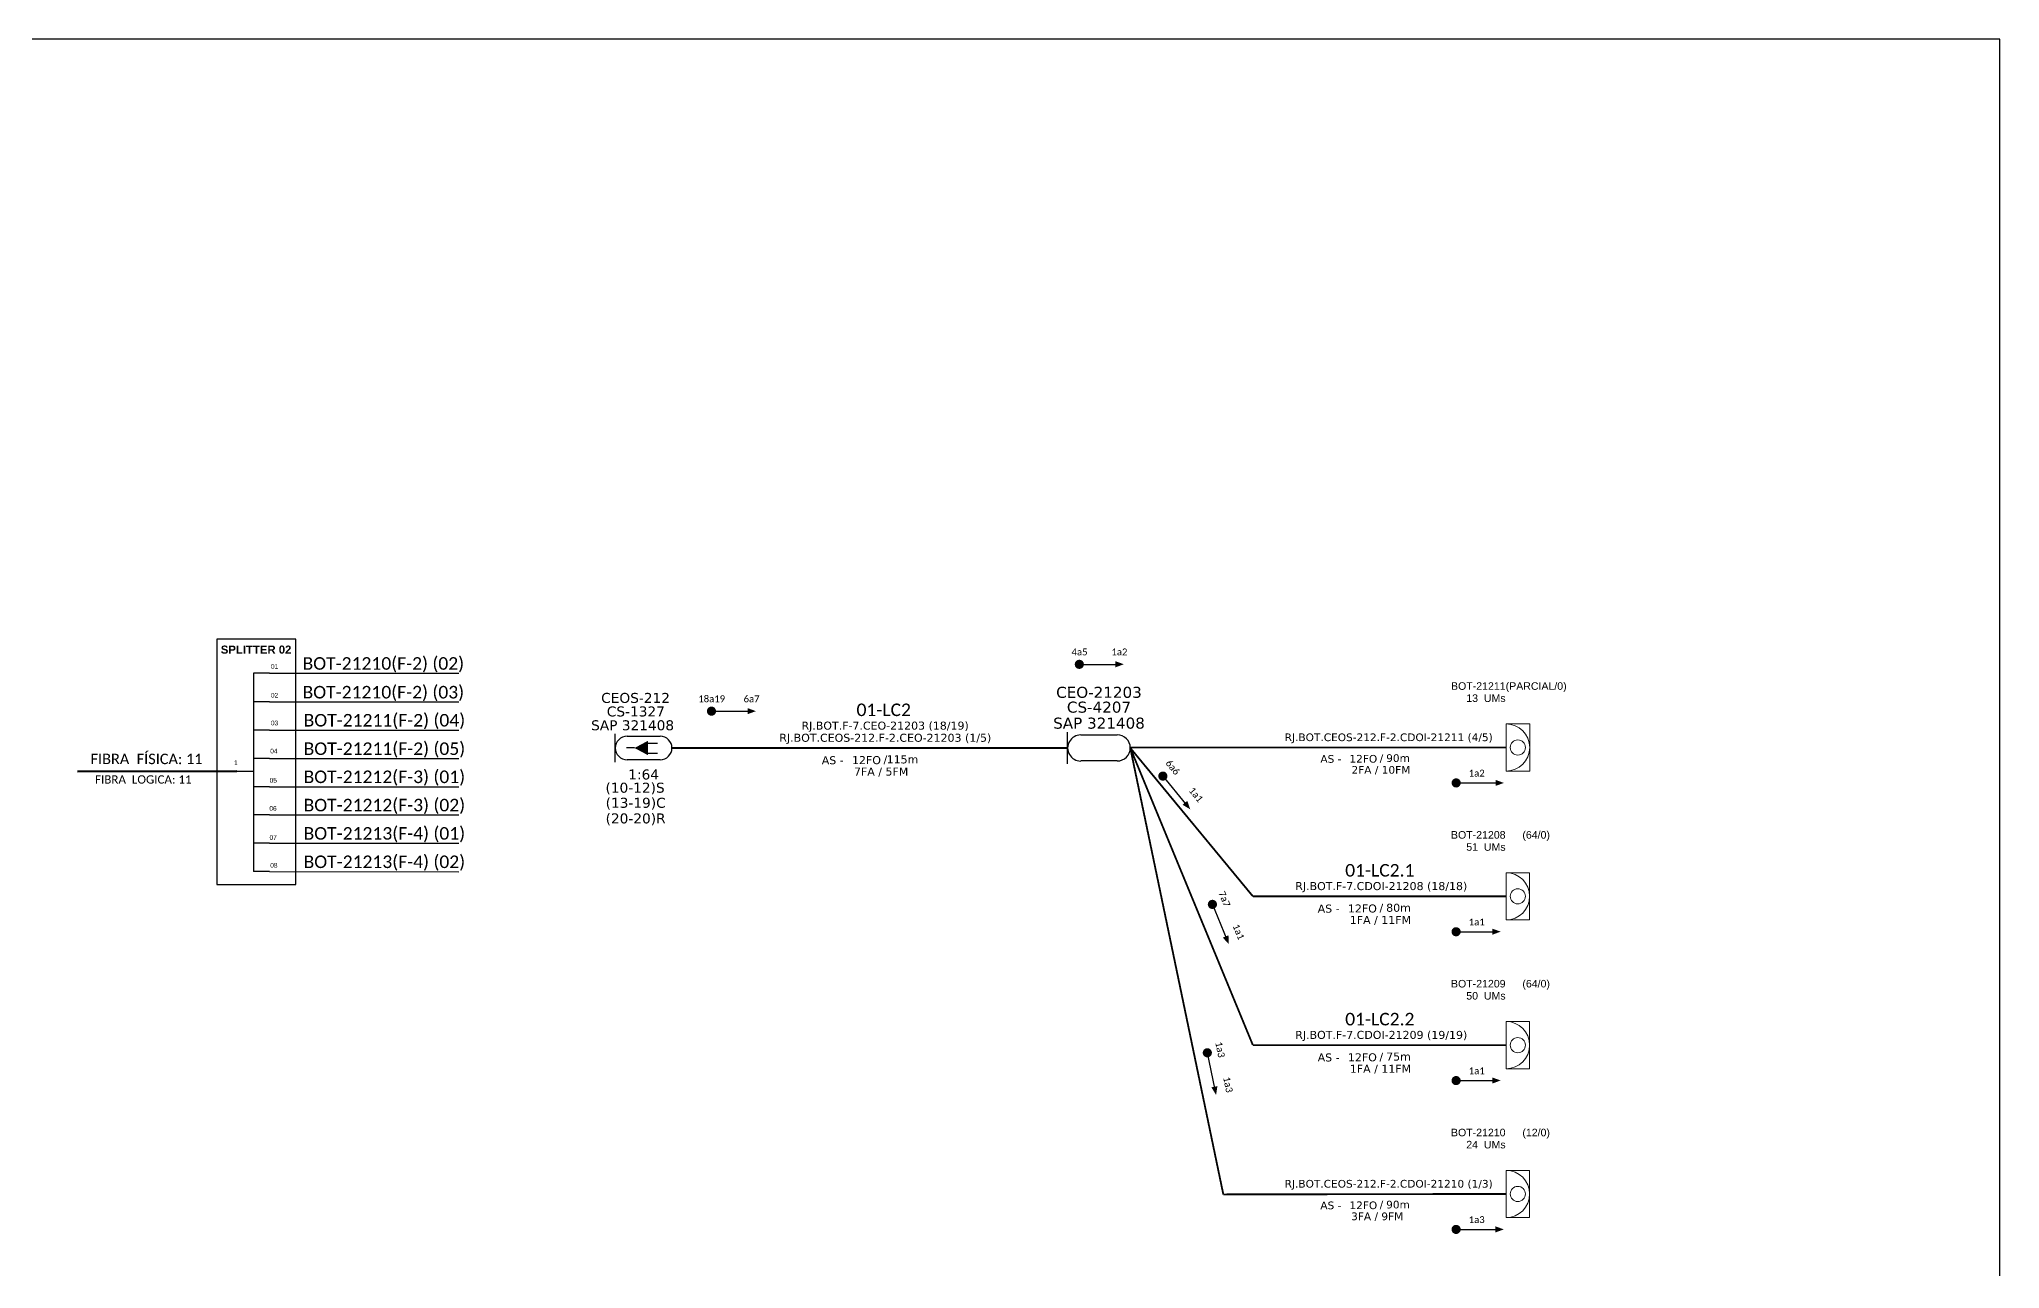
# Model space of a CAD drawing. Extents: x 37046 to 37885, y -9698 to -9104.
# Drawn here: x 37456.2 to 37884.8, y -9373.3 to -9104.4 of the extents above; entities that cross this region are included whole.
import ezdxf
from ezdxf.enums import TextEntityAlignment as Align

# ---------------------------------------------------------------- set-up
doc = ezdxf.new("R2010")
doc.units = ezdxf.units.DM
doc.header["$MEASUREMENT"] = 0
for name, color, linetype, lineweight in [("20.0-LEGENDA DOS CDO'S", 1, 'Continuous', 0), ('20.1-CDO_INTERIOR', 1, 'Continuous', 0), ('40.1-ETIQUETAS', 1, 'Continuous', 20)]:
    doc.layers.add(name, color=color, linetype=linetype, lineweight=lineweight)
for name, color, linetype in [('20.4-CEOS', 1, 'Continuous'), ('CABO OPTICO EXISTENTE', 5, 'Continuous'), ('CAP a instalar', 1, 'Continuous'), ('CD de instalação futura', 8, 'Continuous'), ('SETA', 7, 'Continuous')]:
    doc.layers.add(name, color=color, linetype=linetype)
doc.styles.add('ARIAL', font='arial.ttf')
doc.styles.add('MtXpl_Calibri', font='calibri.ttf')
doc.styles.add('siredit', font='verdana.ttf')
doc.linetypes.add('FENCELINE1', pattern='A,0.25,-0.1,[133,ltypeshp.shx,S=0.1,R=0,X=-0.1,Y=0],-0.1,1', length=1.45)

# ---------------------------------------------------------------- blocks, each defined once
blk = doc.blocks.new('ETIQUETA_RS5F')
at = {"layer": '40.1-ETIQUETAS', "color": 0, "style": 'siredit'}
blk.add_text('/', height=1.5, dxfattribs=at).set_placement((1.55, -1.95), align=Align.MIDDLE_RIGHT)
for tag, p in [('ETIQUETA_R_PRIMARIA', (1.18, 4.1)), ('ETIQUETA_R_SECUNDARIA', (1.18, 2.1)), ('F_ATIVAS/F_MORTAS', (1.11, -4.24))]:
    blk.add_attdef(tag, text='', height=1.5, dxfattribs=at).set_placement(p, align=Align.MIDDLE_CENTER)
for tag, p in [('TIPO_CABO', (-6.62, -2.12)), ('CAP_CABO', (0.37, -2.09))]:
    blk.add_attdef(tag, text='', height=1.5, dxfattribs=at).set_placement(p, align=Align.MIDDLE_RIGHT)
blk.add_attdef('METROS', text='', height=1.5, dxfattribs=at).set_placement((2.11, -1.95), align=Align.MIDDLE_LEFT)
for tag, p in [('FUSÃO_1', (0.82, -8.39)), ('FUSÃO_2', (0.82, -10.6)), ('FUSÃO_3', (0.82, -12.93)), ('FUSÃO_4', (0.82, -15.14)), ('FUSÃO_5', (0.82, -17.16))]:
    blk.add_attdef(tag, text='', height=1.5, dxfattribs=at).set_placement(p, align=Align.CENTER)
blk = doc.blocks.new('CDOI_INT')
at = {"layer": '20.1-CDO_INTERIOR', "color": 0, "lineweight": 18}
blk.add_lwpolyline([(4.25, -4.25), (4.25, 4.25), (0, 4.25), (0, -4.25)], close=True, dxfattribs=at)
blk.add_circle((2.12, 0), 1.36, dxfattribs=at)
blk.add_arc((0, 0), 4.25, 270, 90, dxfattribs=at)
at = {"layer": "20.0-LEGENDA DOS CDO'S", "color": 0, "style": 'ARIAL'}
for tag, p in [('CDO_N', (-0.08, 10.38)), ('SPLITER_1', (21.18, 10.38)), ('SAP', (-0.08, 6.23)), ('SURVEY', (-0.08, 8.2)), ('SPLITER_2', (21.19, 8.68)), ('1:XX', (5.94, -2.22)), ('UMS', (5.94, -4.24))]:
    blk.add_attdef(tag, p, '', height=1.36, dxfattribs=at)
blk.add_attdef('FIBRAS_UTILIZADAS', text='', height=1.36, dxfattribs=at).set_placement((15.34, 10.38), align=Align.CENTER)
blk = doc.blocks.new('CEOS_RP_CT_DRT')
at = {"layer": '20.4-CEOS', "color": 0}
for p, q in [((-4.54, 1.19), (-1.19, 1.19)), ((-1.19, -1.19), (-4.54, -1.19))]:
    blk.add_line(p, q, dxfattribs=at)
for points in [[(-5.73, -1.43), (-5.73, 1.44)], [(-3.79, 0), (-4.59, 0)], [(-2.47, 0.48), (-1.45, 0.48)], [(-2.47, -0.52), (-1.45, -0.52)]]:
    blk.add_lwpolyline(points, dxfattribs=at)
blk.add_lwpolyline([(-3.79, 0, 0, 1.47, 0), (-2.41, 0, 1.47, 1.47, 0)], format="xyseb", dxfattribs=at)
for centre, start, end in [((-4.54, 0), 90, 270), ((-1.19, 0), 270, 90)]:
    blk.add_arc(centre, 1.19, start, end, dxfattribs=at)
at = {"layer": '20.4-CEOS', "color": 7, "style": 'siredit'}
for tag, p in [('Nº_DA_CEOS', (-2.86, 5.6)), ('LOCAL', (-2.86, 4.24)), ('SAP', (-2.86, 2.78)), ('RACIO_SPLITAGEM', (-2.86, -1.88)), ('FIBRAS_SPLITTER', (-2.86, -3.58)), ('FIBRAS_TOP_C', (-2.86, -5.08)), ('RESERVA_FINAIS', (-2.86, -6.39))]:
    blk.add_attdef(tag, text='', height=1.01, dxfattribs=at).set_placement(p, align=Align.TOP_CENTER)

msp = doc.modelspace()

# ---------------------------------------------------------------- linework, layer by layer
at = {"color": 7, "linetype": 'Continuous'}
for p, q in [((37503.04, -9243.04), (37503.04, -9286.46)), ((37506.56, -9243.04), (37503.04, -9243.04)), ((37506.56, -9249.32), (37503.04, -9249.32)), ((37506.56, -9255.51), (37503.04, -9255.51)), ((37506.56, -9261.73), (37503.04, -9261.73)), ((37499.39, -9264.46), (37503.02, -9264.46)), ((37506.56, -9267.9), (37503.04, -9267.9)), ((37506.56, -9274.06), (37503.04, -9274.06)), ((37506.56, -9280.25), (37503.04, -9280.25)), ((37506.56, -9286.46), (37503.04, -9286.46))]:
    msp.add_line(p, q, dxfattribs=at)
at = {"color": 10, "linetype": 'Continuous'}
for p, q in [((37506.56, -9243.04), (37547.93, -9243.05)), ((37506.56, -9249.32), (37547.93, -9249.33)), ((37506.56, -9255.51), (37547.93, -9255.52)), ((37506.56, -9261.73), (37547.93, -9261.75)), ((37506.56, -9267.88), (37547.93, -9267.9)), ((37506.56, -9274.06), (37547.93, -9274.07)), ((37506.56, -9280.25), (37547.93, -9280.26)), ((37506.56, -9286.46), (37547.93, -9286.48))]:
    msp.add_line(p, q, dxfattribs=at)
at = {"color": 1, "linetype": 'Continuous', "lineweight": 60}
msp.add_line((37499.39, -9264.46), (37464.61, -9264.57), dxfattribs=at)
msp.add_lwpolyline([(37046.26, -9698.45), (37884.82, -9698.45), (37884.82, -9104.45), (37046.26, -9104.45), (37046.26, -9698.45)])
at = {"color": 7}
msp.add_lwpolyline([(37495.07, -9289.25), (37512.35, -9289.25), (37512.35, -9235.59), (37495.07, -9235.59)], close=True, dxfattribs=at)
at = {"color": 8}
for points, const_width in [([(37683.1, -9241.13, 1), (37684.1, -9241.13, 1)], 0.999), ([(37765.48, -9267.06, 1), (37766.48, -9267.06, 1)], 1), ([(37711.48, -9325.57, 1), (37711.68, -9326.55, 1)], 1), ([(37765.47, -9364.68, 1), (37766.47, -9364.68, 1)], 1)]:
    msp.add_lwpolyline(points, format="xyb", close=True, dxfattribs=dict(at, const_width=const_width))
for points, const_width in [([(37602.68, -9251.37, 1), (37603.68, -9251.37, 1)], 0.999), ([(37701.54, -9265.18, 1), (37702.18, -9265.95, 1)], 1), ([(37712.5, -9293.15, 1), (37712.88, -9294.08, 1)], 1), ([(37765.47, -9299.6, 1), (37766.47, -9299.6, 1)], 1), ([(37765.47, -9332.14, 1), (37766.47, -9332.14, 1)], 1)]:
    msp.add_lwpolyline(points, format="xyb", close=True, dxfattribs=dict(const_width=const_width))
at = {"layer": 'CAP a instalar', "color": 5, "linetype": 'Continuous'}
for p, q in [((37681.05, -9262.85), (37681.05, -9255.98)), ((37683.9, -9256.57), (37691.89, -9256.56)), ((37691.89, -9262.26), (37683.9, -9262.26))]:
    msp.add_line(p, q, dxfattribs=at)
at = {"layer": 'CAP a instalar', "color": 0, "linetype": 'FENCELINE1', "ltscale": 6, "const_width": 0.4}
for points in [[(37594.54, -9259.42), (37681.05, -9259.42)], [(37694.74, -9259.41), (37721.54, -9291.85)], [(37721.54, -9324.39), (37694.74, -9259.41)], [(37721.54, -9291.85), (37776.88, -9291.85)], [(37721.54, -9324.39), (37776.88, -9324.39)]]:
    msp.add_lwpolyline(points, dxfattribs=at)
at = {"layer": 'CAP a instalar', "color": 8, "linetype": 'FENCELINE1', "ltscale": 6, "const_width": 0.4}
msp.add_lwpolyline([(37694.74, -9259.31), (37776.88, -9259.31)], dxfattribs=at)
at = {"layer": 'CAP a instalar', "color": 1, "linetype": 'FENCELINE1', "ltscale": 6, "const_width": 0.4}
for points in [[(37715.08, -9357.03), (37694.74, -9259.41)], [(37715.08, -9357.03), (37776.88, -9356.93)]]:
    msp.add_lwpolyline(points, dxfattribs=at)
at = {"layer": 'CAP a instalar', "color": 5, "linetype": 'Continuous'}
for centre, start_param, end_param in [((37683.9, -9259.42), 6.283185, 9.424778), ((37691.89, -9259.41), 3.141593, 6.283185)]:
    msp.add_ellipse(centre, major_axis=(0, 2.85), ratio=1, start_param=start_param, end_param=end_param, dxfattribs=at)
at = {"layer": 'SETA', "color": 8}
for points in [[(37683.6, -9241.13), (37692.19, -9241.13)], [(37765.98, -9267.06), (37774.58, -9267.06)], [(37711.51, -9325.74), (37713.25, -9334.16)], [(37765.97, -9364.68), (37774.57, -9364.68)]]:
    msp.add_lwpolyline(points, dxfattribs=at)
at = {"layer": 'SETA'}
for points in [[(37603.18, -9251.37), (37611.76, -9251.38)], [(37701.65, -9265.32), (37707.11, -9271.96)], [(37712.56, -9293.31), (37715.83, -9301.27)], [(37765.97, -9299.6), (37774.57, -9299.6)], [(37765.97, -9332.14), (37774.57, -9332.14)]]:
    msp.add_lwpolyline(points, dxfattribs=at)
at = {"layer": 'SETA', "color": 8}
for points in [[(37691.5, -9240.45), (37693.33, -9241.11), (37691.5, -9241.78)], [(37774.58, -9266.39), (37776.41, -9267.06), (37774.58, -9267.72)], [(37713.78, -9333.35), (37713.5, -9335.28), (37712.47, -9333.62)], [(37774.57, -9364.01), (37776.4, -9364.68), (37774.57, -9365.34)]]:
    msp.add_solid(points, dxfattribs=at)
at = {"layer": 'SETA'}
for points in [[(37611.07, -9250.7), (37612.9, -9251.37), (37611.07, -9252.03)], [(37707.2, -9270.99), (37707.85, -9272.83), (37706.17, -9271.84)], [(37716.2, -9300.37), (37716.28, -9302.32), (37714.96, -9300.88)], [(37773.88, -9298.92), (37775.71, -9299.58), (37773.88, -9300.25)], [(37773.88, -9331.46), (37775.71, -9332.12), (37773.88, -9332.79)]]:
    msp.add_solid(points, dxfattribs=at)

# ---------------------------------------------------------------- block references
at = {"layer": '20.4-CEOS', "color": 0}
ref = msp.add_blockref('CEOS_RP_CT_DRT', (37594.54, -9259.42), dxfattribs=dict(at, xscale=2.161665797233582, yscale=2.161665797233582, zscale=2.161665797233582))
ref.add_attrib('Nº_DA_CEOS', 'CEOS-212', dxfattribs={"color": 7, "height": 2.183, "style": 'siredit'}).set_placement((37586.59, -9247.38), align=Align.TOP_CENTER)
ref.add_attrib('LOCAL', 'CS-1327', dxfattribs={"color": 7, "height": 2.183, "style": 'siredit'}).set_placement((37586.65, -9250.34), align=Align.TOP_CENTER)
ref.add_attrib('SAP', 'SAP 321408', dxfattribs={"color": 7, "height": 2.183, "style": 'siredit'}).set_placement((37585.94, -9253.36), align=Align.TOP_CENTER)
ref.add_attrib('RACIO_SPLITAGEM', '1:64', dxfattribs={"color": 7, "height": 2.183, "style": 'siredit'}).set_placement((37588.35, -9264.12), align=Align.TOP_CENTER)
ref.add_attrib('FIBRAS_SPLITTER', '(10-12)S', dxfattribs={"color": 7, "height": 2.183, "style": 'siredit'}).set_placement((37586.48, -9267.01), align=Align.TOP_CENTER)
ref.add_attrib('FIBRAS_TOP_C', '(13-19)C', dxfattribs={"color": 7, "height": 2.183, "style": 'siredit'}).set_placement((37586.61, -9270.31), align=Align.TOP_CENTER)
ref.add_attrib('RESERVA_FINAIS', '(20-20)R', dxfattribs={"color": 7, "height": 2.183, "style": 'siredit'}).set_placement((37586.6, -9273.72), align=Align.TOP_CENTER)
at = {"layer": 'CAP a instalar', "color": 0, "linetype": 'FENCELINE1', "ltscale": 7}
ref = msp.add_blockref('ETIQUETA_RS5F', (37639.8, -9259.63), dxfattribs=dict(at, xscale=1.166399984999771, yscale=1.166399984999771, zscale=1.166399984999771))
ref.add_attrib('ETIQUETA_R_PRIMARIA', 'RJ.BOT.F-7.CEO-21203 (18/19)', dxfattribs={"layer": '40.1-ETIQUETAS', "color": 0, "height": 1.7496, "style": 'siredit'}).set_placement((37641.14, -9254.53), align=Align.MIDDLE_CENTER)
ref.add_attrib('ETIQUETA_R_SECUNDARIA', 'RJ.BOT.CEOS-212.F-2.CEO-21203 (1/5)', dxfattribs={"layer": '40.1-ETIQUETAS', "color": 0, "height": 1.7496, "style": 'siredit'}).set_placement((37641.18, -9257.18), align=Align.MIDDLE_CENTER)
ref.add_attrib('TIPO_CABO', 'AS -', dxfattribs={"layer": '40.1-ETIQUETAS', "color": 0, "height": 1.75, "style": 'siredit'}).set_placement((37632.09, -9262.1), align=Align.MIDDLE_RIGHT)
ref.add_attrib('CAP_CABO', '12FO', dxfattribs={"layer": '40.1-ETIQUETAS', "color": 0, "height": 1.75, "style": 'siredit'}).set_placement((37640.23, -9262.07), align=Align.MIDDLE_RIGHT)
ref.add_attrib('METROS', '115m', dxfattribs={"layer": '40.1-ETIQUETAS', "color": 0, "height": 1.75, "style": 'siredit'}).set_placement((37641.48, -9261.91), align=Align.MIDDLE_LEFT)
ref.add_attrib('F_ATIVAS/F_MORTAS', '7FA / 5FM', dxfattribs={"layer": '40.1-ETIQUETAS', "color": 0, "height": 1.75, "style": 'siredit'}).set_placement((37640.27, -9264.58), align=Align.MIDDLE_CENTER)
at = {"layer": 'CAP a instalar', "color": 8, "linetype": 'FENCELINE1', "ltscale": 7}
ref = msp.add_blockref('ETIQUETA_RS5F', (37748.31, -9259.44), dxfattribs=dict(at, xscale=1.120210545592906, yscale=1.120210545592906, zscale=1.120210545592906))
ref.add_attrib('ETIQUETA_R_SECUNDARIA', 'RJ.BOT.CEOS-212.F-2.CDOI-21211 (4/5)', dxfattribs={"layer": 'CABO OPTICO EXISTENTE', "color": 0, "height": 1.6803, "style": 'siredit'}).set_placement((37751.23, -9257.08), align=Align.MIDDLE_CENTER)
ref.add_attrib('TIPO_CABO', 'AS -', dxfattribs={"layer": '40.1-ETIQUETAS', "color": 0, "height": 1.68, "style": 'siredit'}).set_placement((37740.9, -9261.81), align=Align.MIDDLE_RIGHT)
ref.add_attrib('CAP_CABO', '12FO', dxfattribs={"layer": '40.1-ETIQUETAS', "color": 0, "height": 1.68, "style": 'siredit'}).set_placement((37748.72, -9261.78), align=Align.MIDDLE_RIGHT)
ref.add_attrib('METROS', '90m', dxfattribs={"layer": '40.1-ETIQUETAS', "color": 0, "height": 1.68, "style": 'siredit'}).set_placement((37750.68, -9261.63), align=Align.MIDDLE_LEFT)
ref.add_attrib('F_ATIVAS/F_MORTAS', '2FA / 10FM', dxfattribs={"layer": '40.1-ETIQUETAS', "color": 0, "height": 1.68, "style": 'siredit'}).set_placement((37749.52, -9264.2), align=Align.MIDDLE_CENTER)
at = {"layer": 'CAP a instalar', "color": 0, "linetype": 'FENCELINE1', "ltscale": 7}
ref = msp.add_blockref('ETIQUETA_RS5F', (37748.22, -9292.07), dxfattribs=dict(at, xscale=1.166399984998861, yscale=1.166399984998861, zscale=1.166399984998861))
ref.add_attrib('ETIQUETA_R_SECUNDARIA', 'RJ.BOT.F-7.CDOI-21208 (18/18)', dxfattribs={"layer": 'CABO OPTICO EXISTENTE', "color": 0, "height": 1.7496, "style": 'siredit'}).set_placement((37749.6, -9289.61), align=Align.MIDDLE_CENTER)
ref.add_attrib('TIPO_CABO', 'AS -', dxfattribs={"layer": '40.1-ETIQUETAS', "color": 0, "height": 1.75, "style": 'siredit'}).set_placement((37740.5, -9294.54), align=Align.MIDDLE_RIGHT)
ref.add_attrib('CAP_CABO', '12FO', dxfattribs={"layer": '40.1-ETIQUETAS', "color": 0, "height": 1.75, "style": 'siredit'}).set_placement((37748.64, -9294.51), align=Align.MIDDLE_RIGHT)
ref.add_attrib('METROS', '80m', dxfattribs={"layer": '40.1-ETIQUETAS', "color": 0, "height": 1.75, "style": 'siredit'}).set_placement((37750.68, -9294.35), align=Align.MIDDLE_LEFT)
ref.add_attrib('F_ATIVAS/F_MORTAS', '1FA / 11FM', dxfattribs={"layer": '40.1-ETIQUETAS', "color": 0, "height": 1.75, "style": 'siredit'}).set_placement((37749.42, -9297.02), align=Align.MIDDLE_CENTER)
ref = msp.add_blockref('ETIQUETA_RS5F', (37748.22, -9324.61), dxfattribs=dict(at, xscale=1.166399984998861, yscale=1.166399984998861, zscale=1.166399984998861))
ref.add_attrib('ETIQUETA_R_SECUNDARIA', 'RJ.BOT.F-7.CDOI-21209 (19/19)', dxfattribs={"layer": 'CABO OPTICO EXISTENTE', "color": 0, "height": 1.7496, "style": 'siredit'}).set_placement((37749.6, -9322.15), align=Align.MIDDLE_CENTER)
ref.add_attrib('TIPO_CABO', 'AS -', dxfattribs={"layer": '40.1-ETIQUETAS', "color": 0, "height": 1.75, "style": 'siredit'}).set_placement((37740.5, -9327.08), align=Align.MIDDLE_RIGHT)
ref.add_attrib('CAP_CABO', '12FO', dxfattribs={"layer": '40.1-ETIQUETAS', "color": 0, "height": 1.75, "style": 'siredit'}).set_placement((37748.64, -9327.05), align=Align.MIDDLE_RIGHT)
ref.add_attrib('METROS', '75m', dxfattribs={"layer": '40.1-ETIQUETAS', "color": 0, "height": 1.75, "style": 'siredit'}).set_placement((37750.68, -9326.89), align=Align.MIDDLE_LEFT)
ref.add_attrib('F_ATIVAS/F_MORTAS', '1FA / 11FM', dxfattribs={"layer": '40.1-ETIQUETAS', "color": 0, "height": 1.75, "style": 'siredit'}).set_placement((37749.43, -9329.56), align=Align.MIDDLE_CENTER)
at = {"layer": 'CAP a instalar', "color": 1, "linetype": 'FENCELINE1', "ltscale": 7}
ref = msp.add_blockref('ETIQUETA_RS5F', (37748.3, -9357.06), dxfattribs=dict(at, xscale=1.120210545592906, yscale=1.120210545592906, zscale=1.120210545592906))
ref.add_attrib('ETIQUETA_R_SECUNDARIA', 'RJ.BOT.CEOS-212.F-2.CDOI-21210 (1/3)', dxfattribs={"layer": 'CABO OPTICO EXISTENTE', "color": 0, "height": 1.6803, "style": 'siredit'}).set_placement((37751.22, -9354.7), align=Align.MIDDLE_CENTER)
ref.add_attrib('TIPO_CABO', 'AS -', dxfattribs={"layer": '40.1-ETIQUETAS', "color": 0, "height": 1.68, "style": 'siredit'}).set_placement((37740.89, -9359.43), align=Align.MIDDLE_RIGHT)
ref.add_attrib('CAP_CABO', '12FO', dxfattribs={"layer": '40.1-ETIQUETAS', "color": 0, "height": 1.68, "style": 'siredit'}).set_placement((37748.72, -9359.41), align=Align.MIDDLE_RIGHT)
ref.add_attrib('METROS', '90m', dxfattribs={"layer": '40.1-ETIQUETAS', "color": 0, "height": 1.68, "style": 'siredit'}).set_placement((37750.67, -9359.25), align=Align.MIDDLE_LEFT)
ref.add_attrib('F_ATIVAS/F_MORTAS', '3FA / 9FM', dxfattribs={"layer": '40.1-ETIQUETAS', "color": 0, "height": 1.68, "style": 'siredit'}).set_placement((37748.71, -9361.82), align=Align.MIDDLE_CENTER)
at = {"layer": 'CD de instalação futura', "color": 8, "ltscale": 11}
ref = msp.add_blockref('CDOI_INT', (37776.89, -9259.31), dxfattribs=dict(at, xscale=1.21541625498503, yscale=1.21541625498503, zscale=1.21541625498503))
ref.add_attrib('CDO_N', 'BOT-21211', dxfattribs={"layer": "20.0-LEGENDA DOS CDO'S", "color": 0, "height": 1.653, "style": 'ARIAL'}).set_placement((37776.79, -9246.7), align=Align.RIGHT)
ref.add_attrib('FIBRAS_UTILIZADAS', '    (PARCIAL/0)', dxfattribs={"layer": "20.0-LEGENDA DOS CDO'S", "color": 0, "height": 1.65, "style": 'ARIAL'}).set_placement((37782.19, -9246.7), align=Align.CENTER)
ref.add_attrib('SURVEY', '13  UMs', dxfattribs={"layer": "20.0-LEGENDA DOS CDO'S", "color": 0, "height": 1.653, "style": 'ARIAL'}).set_placement((37776.79, -9249.35), align=Align.RIGHT)
at = {"layer": 'CD de instalação futura', "color": 0, "ltscale": 11}
ref = msp.add_blockref('CDOI_INT', (37776.88, -9291.85), dxfattribs=dict(at, xscale=1.21541625498503, yscale=1.21541625498503, zscale=1.21541625498503))
ref.add_attrib('CDO_N', 'BOT-21208', dxfattribs={"layer": "20.0-LEGENDA DOS CDO'S", "color": 0, "height": 1.653, "style": 'ARIAL'}).set_placement((37776.78, -9279.24), align=Align.RIGHT)
ref.add_attrib('FIBRAS_UTILIZADAS', '    (64/0)', dxfattribs={"layer": "20.0-LEGENDA DOS CDO'S", "color": 0, "height": 1.65, "style": 'ARIAL'}).set_placement((37782.19, -9279.24), align=Align.CENTER)
ref.add_attrib('SURVEY', '51  UMs', dxfattribs={"layer": "20.0-LEGENDA DOS CDO'S", "color": 0, "height": 1.653, "style": 'ARIAL'}).set_placement((37776.79, -9281.89), align=Align.RIGHT)
ref = msp.add_blockref('CDOI_INT', (37776.88, -9324.39), dxfattribs=dict(at, xscale=1.21541625498503, yscale=1.21541625498503, zscale=1.21541625498503))
ref.add_attrib('CDO_N', 'BOT-21209', dxfattribs={"layer": "20.0-LEGENDA DOS CDO'S", "color": 0, "height": 1.653, "style": 'ARIAL'}).set_placement((37776.78, -9311.78), align=Align.RIGHT)
ref.add_attrib('FIBRAS_UTILIZADAS', '    (64/0)', dxfattribs={"layer": "20.0-LEGENDA DOS CDO'S", "color": 0, "height": 1.65, "style": 'ARIAL'}).set_placement((37782.19, -9311.78), align=Align.CENTER)
ref.add_attrib('SURVEY', '50  UMs', dxfattribs={"layer": "20.0-LEGENDA DOS CDO'S", "color": 0, "height": 1.653, "style": 'ARIAL'}).set_placement((37776.79, -9314.43), align=Align.RIGHT)
at = {"layer": 'CD de instalação futura', "color": 1, "ltscale": 11}
ref = msp.add_blockref('CDOI_INT', (37776.88, -9356.93), dxfattribs=dict(at, xscale=1.21541625498503, yscale=1.21541625498503, zscale=1.21541625498503))
ref.add_attrib('CDO_N', 'BOT-21210', dxfattribs={"layer": "20.0-LEGENDA DOS CDO'S", "color": 0, "height": 1.653, "style": 'ARIAL'}).set_placement((37776.78, -9344.32), align=Align.RIGHT)
ref.add_attrib('FIBRAS_UTILIZADAS', '    (12/0)', dxfattribs={"layer": "20.0-LEGENDA DOS CDO'S", "color": 0, "height": 1.65, "style": 'ARIAL'}).set_placement((37782.19, -9344.32), align=Align.CENTER)
ref.add_attrib('SURVEY', '24  UMs', dxfattribs={"layer": "20.0-LEGENDA DOS CDO'S", "color": 0, "height": 1.653, "style": 'ARIAL'}).set_placement((37776.79, -9346.97), align=Align.RIGHT)

# ---------------------------------------------------------------- texts
at = {"color": 1, "style": 'MtXpl_Calibri'}
for s, p in [('BOT-21210(F-2) (02)', (37513.79, -9242.31)), ('BOT-21210(F-2) (03)', (37513.79, -9248.59))]:
    msp.add_text(s, height=2.7432, dxfattribs=at).set_placement(p)
at = {"attachment_point": 5}
for s, insert, char_height, width in [('{\\fArial|b1|i0|c0|p34;\\C10;SPLITTER 02}', (37503.63, -9237.92), 1.7753, 17.28), ('\\C7;\\fArial|b0|i0;\\H0.578704x;01 ', (37507.67, -9241.61), 1.7753, 3.7582), ('\\C7;\\fArial|b0|i0|;\\H1.0273588255048;02 ', (37507.67, -9247.9), 1.7753, 3.7582), ('\\C7;\\fArial|b0|i0|;\\H1.0273588255048;03 ', (37507.67, -9253.96), 1.7753, 3.456), ('\\C7;\\fCalibri|b0|i0|c0|p34;BOT-21211(F-2) (04)', (37531.68, -9253.65), 2.7432, 40.9104), ('\\C3;\\fCalibri|b0|i0|c0|p34;01-LC2', (37640.84, -9251.09), 2.7432, 40.9104), ('\\C7;\\fCalibri|b0|i0|c0|p34;FIBRA  FÍSICA: 11', (37479.68, -9261.82), 2.2859, 34.56), ('\\C7;\\fArial|b0|i0|;\\H1.0273588255048;04 ', (37507.52, -9260.1), 1.7753, 3.7582), ('\\C7;\\fCalibri|b0|i0|c0|p34;BOT-21211(F-2) (05)', (37531.68, -9259.87), 2.7432, 40.9104), ('\\C7;\\fCalibri|b0|i0|c0|p34;FIBRA  LOGICA: 11', (37478.98, -9266.31), 1.8289, 34.56), ('\\C7;\\fArial|b0|i0|;\\H1.0273588255048;1', (37499.22, -9262.64), 1.7753, 1.7584), ('\\C7;\\fArial|b0|i0|;\\H1.0273588255048;05 ', (37507.39, -9266.5), 1.7753, 4.6222), ('\\C7;\\fCalibri|b0|i0|c0|p34;BOT-21212(F-3) (01)', (37531.67, -9266.02), 2.7432, 40.9104), ('\\C7;\\fCalibri|b0|i0|c0|p34;BOT-21212(F-3) (02)', (37531.67, -9272.2), 2.7432, 40.9104), ('\\C7;\\fArial|b0|i0|;\\H1.0273588255048;06 ', (37507.34, -9272.64), 1.7753, 3.7582), ('\\C7;\\fArial|b0|i0|;\\H1.0273588255048;07 ', (37507.37, -9279.01), 1.7753, 3.7582), ('\\C7;\\fCalibri|b0|i0|c0|p34;BOT-21213(F-4) (01)', (37531.67, -9278.39), 2.7432, 40.9104), ('\\C7;\\fCalibri|b0|i0|c0|p34;BOT-21213(F-4) (02)', (37531.67, -9284.6), 2.7432, 40.9104), ('\\C7;\\fArial|b0|i0|;\\H1.0273588255048;08 ', (37507.52, -9285.08), 1.7753, 3.7582), ('\\C3;\\fCalibri|b0|i0|c0|p34;01-LC2.1', (37749.29, -9286.18), 2.7432, 40.9104), ('\\C7;\\fCalibri|b0|i0|c0|p34;1a1', (37770.47, -9297.47), 1.5, 25.3588), ('\\C3;\\fCalibri|b0|i0|c0|p34;01-LC2.2', (37749.29, -9318.72), 2.7432, 40.9104), ('\\C7;\\fCalibri|b0|i0|c0|p34;1a1', (37770.47, -9330.01), 1.5, 25.3588)]:
    msp.add_mtext(s, dxfattribs=dict(at, insert=insert, char_height=char_height, width=width))
at = {"color": 8, "attachment_point": 5}
for s, insert, char_height, width in [('\\fCalibri|b0|i0|c0|p34;4a5', (37683.65, -9238.42), 1.4978, 25.3213), ('\\fCalibri|b0|i0|c0|p34;1a2', (37692.37, -9238.42), 1.4978, 25.3213), ('\\fCalibri|b0|i0|c0|p34;1a2', (37770.47, -9264.93), 1.5, 25.3588), ('\\fCalibri|b0|i0|c0|p34;1a3', (37770.47, -9362.55), 1.5, 25.3588)]:
    msp.add_mtext(s, dxfattribs=dict(at, insert=insert, char_height=char_height, width=width))
at = {"attachment_point": 5}
for s, insert, char_height, width, rotation in [('\\C7;\\fCalibri|b0|i0|c0|p34;18a19', (37603.23, -9248.67), 1.4978, 25.3213, 359.9317), ('\\C7;\\fCalibri|b0|i0|c0|p34;6a7', (37611.95, -9248.68), 1.4978, 25.3213, 359.9317), ('\\fCalibri|b0|i0|c0|p34;6a6', (37704.03, -9263.66), 1.5, 25.3588, 309.4148), ('\\fCalibri|b0|i0|c0|p34;1a1', (37709.11, -9269.63), 1.5, 25.3588, 309.4148), ('\\fCalibri|b0|i0|c0|p34;7a7', (37715.32, -9292.43), 1.5, 25.3588, 292.3282), ('\\fCalibri|b0|i0|c0|p34;1a1', (37718.42, -9299.63), 1.5, 25.3588, 292.3282)]:
    msp.add_mtext(s, dxfattribs=dict(at, insert=insert, char_height=char_height, width=width, rotation=rotation))
at = {"color": 8, "char_height": 1.5, "width": 25.3588, "attachment_point": 5, "rotation": 281.691}
for insert in [(37714.38, -9325.38), (37716.11, -9333.03)]:
    msp.add_mtext('\\fCalibri|b0|i0|c0|p34;1a3', dxfattribs=dict(at, insert=insert))
at = {"layer": '20.4-CEOS', "color": 5, "style": 'siredit'}
for s, p in [('CEO-21203', (37687.89, -9246.04)), ('CS-4207', (37687.9, -9249.28)), ('SAP 321408', (37687.9, -9252.78))]:
    msp.add_text(s, height=2.413, rotation=0.0129, dxfattribs=at).set_placement(p, align=Align.TOP_CENTER)

doc.saveas('drawing.dxf')
